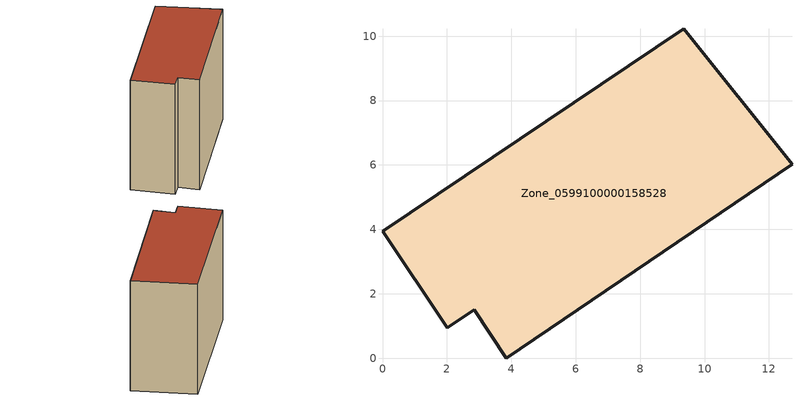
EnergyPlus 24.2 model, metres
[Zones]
Zone_0599100000158528
 floor ground (C_G): 2.85,1.5 2.02,0.94 0,3.94 9.36,10.23 12.72,6.02 3.85,0 z0
 wall outside (C_F): 9.36,10.23 0,3.94 2.02,0.94 2.85,1.5 3.85,0 12.72,6.02 9.36,10.23 z0:10.28
 roof outside (C_R): 12.72,6.02 9.36,10.23 0,3.94 2.02,0.94 2.85,1.5 3.85,0 z10.28
[BUILDING]
Pand.0599100000158528: North Axis=0; Terrain=City; Loads Convergence Tolerance Value=0.04; Temperature Convergence Tolerance Value=0.4; Solar Distribution=FullExterior; Maximum Number of Warmup Days=25; Minimum Number of Warmup Days=1
[Site:Location]
Rotterdam.The.Hague.AP_ZH_NLD Design_Conditions: Latitude=51.96; Longitude=4.45; Time Zone=1; Elevation=-4.5
[SITE:GROUNDTEMPERATURE:BUILDINGSURFACE]
18, 18, 18, 18, 18, 18, 18, 18, 18, 18, 18, 18
[MATERIAL] Thermal Absorptance=0.9; Solar Absorptance=0.7; Visible Absorptance=0.7
Name | Roughness | Thickness | Conductivity | Density | Specific Heat
G.TI.1946 | MediumSmooth | 0.15 | 1 | 540 | 1210
F.TI.1946 | Rough | 0.3 | 0.857143 | 1920 | 840
R.TI.1946 | MediumRough | 0.2 | 0.1 | 1500 | 1000
[CONSTRUCTION]
C_G: G.TI.1946
C_F: F.TI.1946
C_R: R.TI.1946
[ZONE]
Zone_0599100000158528: Type=1; Multiplier=1; Ceiling Height=Autocalculate; Volume=Autocalculate; Floor Area=autocalculate; Part of Total Floor Area=Yes
[ZONEINFILTRATION:DESIGNFLOWRATE]
Infil_Zone_0599100000158528: Zone or ZoneList or Space or SpaceList=Zone_0599100000158528; Schedule=AlwaysOn; Design Flow Rate Calculation Method=Flow/Area; Flow Rate per Floor Area=0.003; Constant Term Coefficient=1; Temperature Term Coefficient=0; Velocity Term Coefficient=0; Velocity Squared Term Coefficient=0
[HVACTEMPLATE:ZONE:IDEALLOADSAIRSYSTEM]
Zone_0599100000158528: Maximum Heating Supply Air Temperature=50; Minimum Cooling Supply Air Temperature=13; Maximum Heating Supply Air Humidity Ratio=0.0156; Minimum Cooling Supply Air Humidity Ratio=0.0077; Heating Limit=NoLimit; Cooling Limit=NoLimit; Dehumidification Control Type=ConstantSensibleHeatRatio; Cooling Sensible Heat Ratio=0.7; Dehumidification Setpoint=60; Humidification Control Type=None; Humidification Setpoint=30; Outdoor Air Method=None; Outdoor Air Flow Rate per Person=0.00944; Outdoor Air Flow Rate per Zone Floor Area=0; Outdoor Air Flow Rate per Zone=0; Demand Controlled Ventilation Type=None; Outdoor Air Economizer Type=NoEconomizer; Heat Recovery Type=None; Sensible Heat Recovery Effectiveness=0.7; Latent Heat Recovery Effectiveness=0.65
[ZONECONTROL:THERMOSTAT]
ThermostatControl_Zone_0599100000158528: Zone or ZoneList=Zone_0599100000158528; Control Type Schedule=DualSetpointControlType; Control 1=Thermostat_Zone_0599100000158528; Temperature Difference Between Cutout And Setpoint=0
[THERMOSTATSETPOINT:DUALSETPOINT]
Thermostat_Zone_0599100000158528: Heating Setpoint Temperature Schedule=HeatingSetpoint_Zone_0599100000158528; Cooling Setpoint Temperature Schedule=CoolingSetpoint_Zone_0599100000158528
[SCHEDULE:COMPACT]
HeatingSetpoint_Zone_0599100000158528: Through: 12/31, For: AllDays, Until: 24:00, 21
CoolingSetpoint_Zone_0599100000158528: Through: 12/31, For: AllDays, Until: 24:00, 24
DualSetpointControlType: Through: 12/31, For: AllDays, Until: 24:00, 4
AlwaysOn: Through: 12/31, For: AllDays, Until: 24:00, 1
